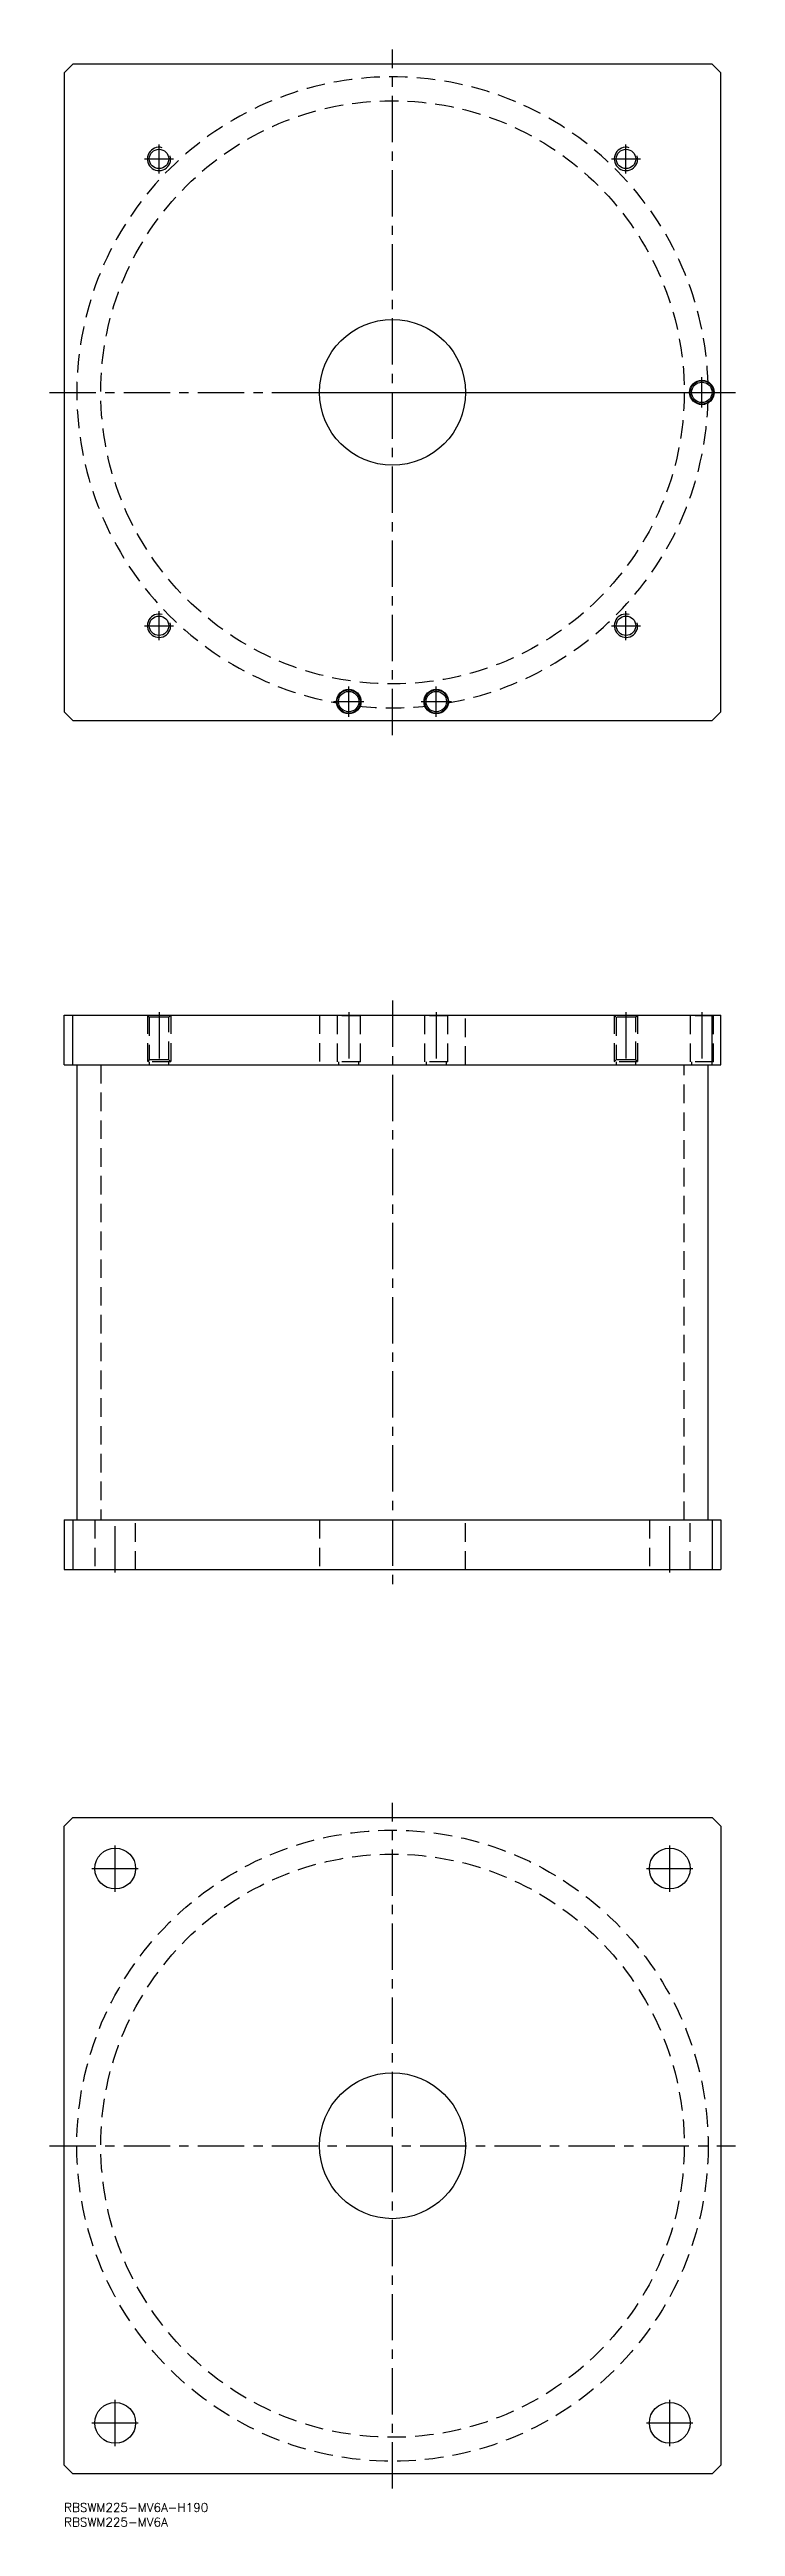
# Model space of a CAD drawing. Extents: x -5 to 230, y -8 to 841.
import ezdxf

# ---------------------------------------------------------------- set-up
doc = ezdxf.new("R2010")
doc.units = 0
doc.header["$LTSCALE"] = 0.5
doc.linetypes.add('CENTER', pattern=[50.8, 31.75, -6.35, 6.35, -6.35])
doc.linetypes.add('DASHED', pattern=[19.05, 12.7, -6.35])
for name, color, linetype in [('MSM_CENTER', 1, 'CENTER'), ('MSM_CONTINUOUS', 7, 'CONTINUOUS'), ('MSM_DASHED', 4, 'DASHED'), ('MSM_NARROW', 5, 'CONTINUOUS'), ('MSM_PART_NUMBER', 7, 'CONTINUOUS')]:
    doc.layers.add(name, color=color, linetype=linetype)
doc.styles.get("Standard").update_dxf_attribs({"font": 'txt.shx', "height": 3, "bigfont": 'bigfont.shx'})

msp = doc.modelspace()

# ---------------------------------------------------------------- linework, layer by layer
at = {"layer": 'MSM_CENTER'}
for p, q in [((112.5, 606), (112.5, 841)), ((32.5, 798.5), (32.5, 808.5)), ((192.5, 798.5), (192.5, 808.5)), ((27.5, 803.5), (37.5, 803.5)), ((187.5, 803.5), (197.5, 803.5)), ((-5, 723.5), (230, 723.5)), ((85, 723.5), (225, 723.5)), ((218.5, 718.3), (218.5, 728.7)), ((32.5, 638.5), (32.5, 648.5)), ((192.5, 638.5), (192.5, 648.5)), ((27.5, 643.5), (37.5, 643.5)), ((187.5, 643.5), (197.5, 643.5)), ((97.5, 612.3), (97.5, 622.7)), ((127.5, 612.3), (127.5, 622.7)), ((92.3, 617.5), (102.7, 617.5)), ((122.3, 617.5), (132.7, 617.5)), ((32.5, 511), (32.5, 492)), ((97.5, 511), (97.5, 492)), ((112.5, 515), (112.5, 315)), ((127.5, 511), (127.5, 492)), ((192.5, 511), (192.5, 492)), ((218.5, 511), (218.5, 492)), ((17.5, 319), (17.5, 338)), ((207.5, 319), (207.5, 338)), ((112.5, 5), (112.5, 240)), ((17.5, 209.5), (17.5, 225.5)), ((207.5, 209.5), (207.5, 225.5)), ((9.5, 217.5), (25.5, 217.5)), ((199.5, 217.5), (215.5, 217.5)), ((-5, 122.5), (230, 122.5)), ((17.5, 19.5), (17.5, 35.5)), ((207.5, 19.5), (207.5, 35.5)), ((9.5, 27.5), (25.5, 27.5)), ((199.5, 27.5), (215.5, 27.5))]:
    msp.add_line(p, q, dxfattribs=at)
at = {"layer": 'MSM_CONTINUOUS'}
for p, q in [((3, 836), (0, 833)), ((0, 833), (0, 614)), ((222, 836), (3, 836)), ((225, 833), (222, 836)), ((225, 614), (225, 833)), ((0, 614), (3, 611)), ((222, 611), (225, 614)), ((3, 611), (222, 611)), ((0, 510), (225, 510)), ((0, 493), (0, 510)), ((3, 493), (3, 510)), ((222, 493), (222, 510)), ((225, 493), (225, 510)), ((0, 493), (225, 493)), ((4.35, 493), (4.35, 337)), ((220.65, 337), (220.65, 493)), ((0, 337), (0, 320)), ((0, 337), (225, 337)), ((3, 337), (3, 320)), ((222, 337), (222, 320)), ((225, 337), (225, 320)), ((0, 320), (225, 320)), ((0, 232), (3, 235)), ((0, 13), (0, 232)), ((3, 235), (222, 235)), ((222, 235), (225, 232)), ((225, 232), (225, 13)), ((3, 10), (0, 13)), ((222, 10), (3, 10)), ((225, 13), (222, 10))]:
    msp.add_line(p, q, dxfattribs=at)
for centre, radius in [((32.5, 803.5), 3.3235), ((192.5, 803.5), 3.3235), ((112.5, 723.5), 25), ((218.5, 723.5), 4.2), ((218.5, 723.5), 4), ((218.5, 723.5), 3.5), ((32.5, 643.5), 3.3235), ((192.5, 643.5), 3.3235), ((97.5, 617.5), 4.2), ((97.5, 617.5), 4), ((97.5, 617.5), 3.5), ((127.5, 617.5), 4.2), ((127.5, 617.5), 4), ((127.5, 617.5), 3.5), ((17.5, 217.5), 7), ((207.5, 217.5), 7), ((112.5, 122.5), 25), ((17.5, 27.5), 7), ((207.5, 27.5), 7)]:
    msp.add_circle(centre, radius, dxfattribs=at)
at = {"layer": 'MSM_DASHED'}
for p, q in [((28.5, 510), (29.1765, 509.3235)), ((28.5, 510), (28.5, 494)), ((35.8235, 509.3235), (36.5, 510)), ((36.5, 510), (36.5, 494)), ((87.5, 510), (87.5, 493)), ((93.3, 510), (93.5, 509.8)), ((93.5, 509.8), (93.5, 494)), ((101.5, 509.8), (93.5, 509.8)), ((101.5, 509.8), (101.7, 510)), ((101.5, 494), (101.5, 509.8)), ((123.3, 510), (123.5, 509.8)), ((123.5, 509.8), (123.5, 494)), ((131.5, 509.8), (123.5, 509.8)), ((131.5, 509.8), (131.7, 510)), ((131.5, 494), (131.5, 509.8)), ((137.5, 493), (137.5, 510)), ((188.5, 510), (189.1765, 509.3235)), ((188.5, 510), (188.5, 494)), ((195.8235, 509.3235), (196.5, 510)), ((196.5, 510), (196.5, 494)), ((214.3, 510), (214.5, 509.8)), ((214.5, 509.8), (214.5, 494)), ((222.5, 509.8), (214.5, 509.8)), ((222.5, 509.8), (222.7, 510)), ((222.5, 494), (222.5, 509.8)), ((29.1765, 509.3235), (29.1765, 494.6765)), ((35.8235, 509.3235), (29.1765, 509.3235)), ((35.8235, 494.6765), (35.8235, 509.3235)), ((189.1765, 509.3235), (189.1765, 494.6765)), ((195.8235, 509.3235), (189.1765, 509.3235)), ((195.8235, 494.6765), (195.8235, 509.3235)), ((12.55, 493), (12.55, 337)), ((29.1765, 494.6765), (28.5, 494)), ((36.5, 494), (28.5, 494)), ((35.8235, 494.6765), (29.1765, 494.6765)), ((29.1765, 494), (29.1765, 493)), ((36.5, 494), (35.8235, 494.6765)), ((35.8235, 493), (35.8235, 494)), ((101.5, 494), (93.5, 494)), ((94, 494), (94, 493)), ((101, 493), (101, 494)), ((131.5, 494), (123.5, 494)), ((124, 494), (124, 493)), ((131, 493), (131, 494)), ((189.1765, 494.6765), (188.5, 494)), ((196.5, 494), (188.5, 494)), ((195.8235, 494.6765), (189.1765, 494.6765)), ((189.1765, 494), (189.1765, 493)), ((196.5, 494), (195.8235, 494.6765)), ((195.8235, 493), (195.8235, 494)), ((212.45, 337), (212.45, 493)), ((222.5, 494), (214.5, 494)), ((215, 494), (215, 493)), ((10.5, 337), (10.5, 320)), ((24.5, 320), (24.5, 337)), ((87.5, 337), (87.5, 320)), ((137.5, 320), (137.5, 337)), ((200.5, 337), (200.5, 320)), ((214.5, 320), (214.5, 337))]:
    msp.add_line(p, q, dxfattribs=at)
for centre, radius in [((112.5, 723.5), 99.95), ((112.5, 122.5), 108.15), ((112.5, 122.5), 99.95)]:
    msp.add_circle(centre, radius, dxfattribs=at)
for start, end in [(1.4779495, 260.1752039), (279.8247961, 358.5220505), (263.7159672, 276.2840328)]:
    msp.add_arc((112.5, 723.5), 108.15, start, end, dxfattribs=at)
at = {"layer": 'MSM_NARROW'}
for centre in [(32.5, 803.5), (192.5, 803.5), (32.5, 643.5), (192.5, 643.5)]:
    msp.add_arc(centre, 4, 75, 15, dxfattribs=at)

# ---------------------------------------------------------------- texts
at = {"layer": 'MSM_PART_NUMBER'}
for s, p in [('RBSWM225-MV6A-H190', (0, -3)), ('RBSWM225-MV6A', (0, -8))]:
    msp.add_text(s, height=3, dxfattribs=at).set_placement(p)

doc.saveas('drawing.dxf')
